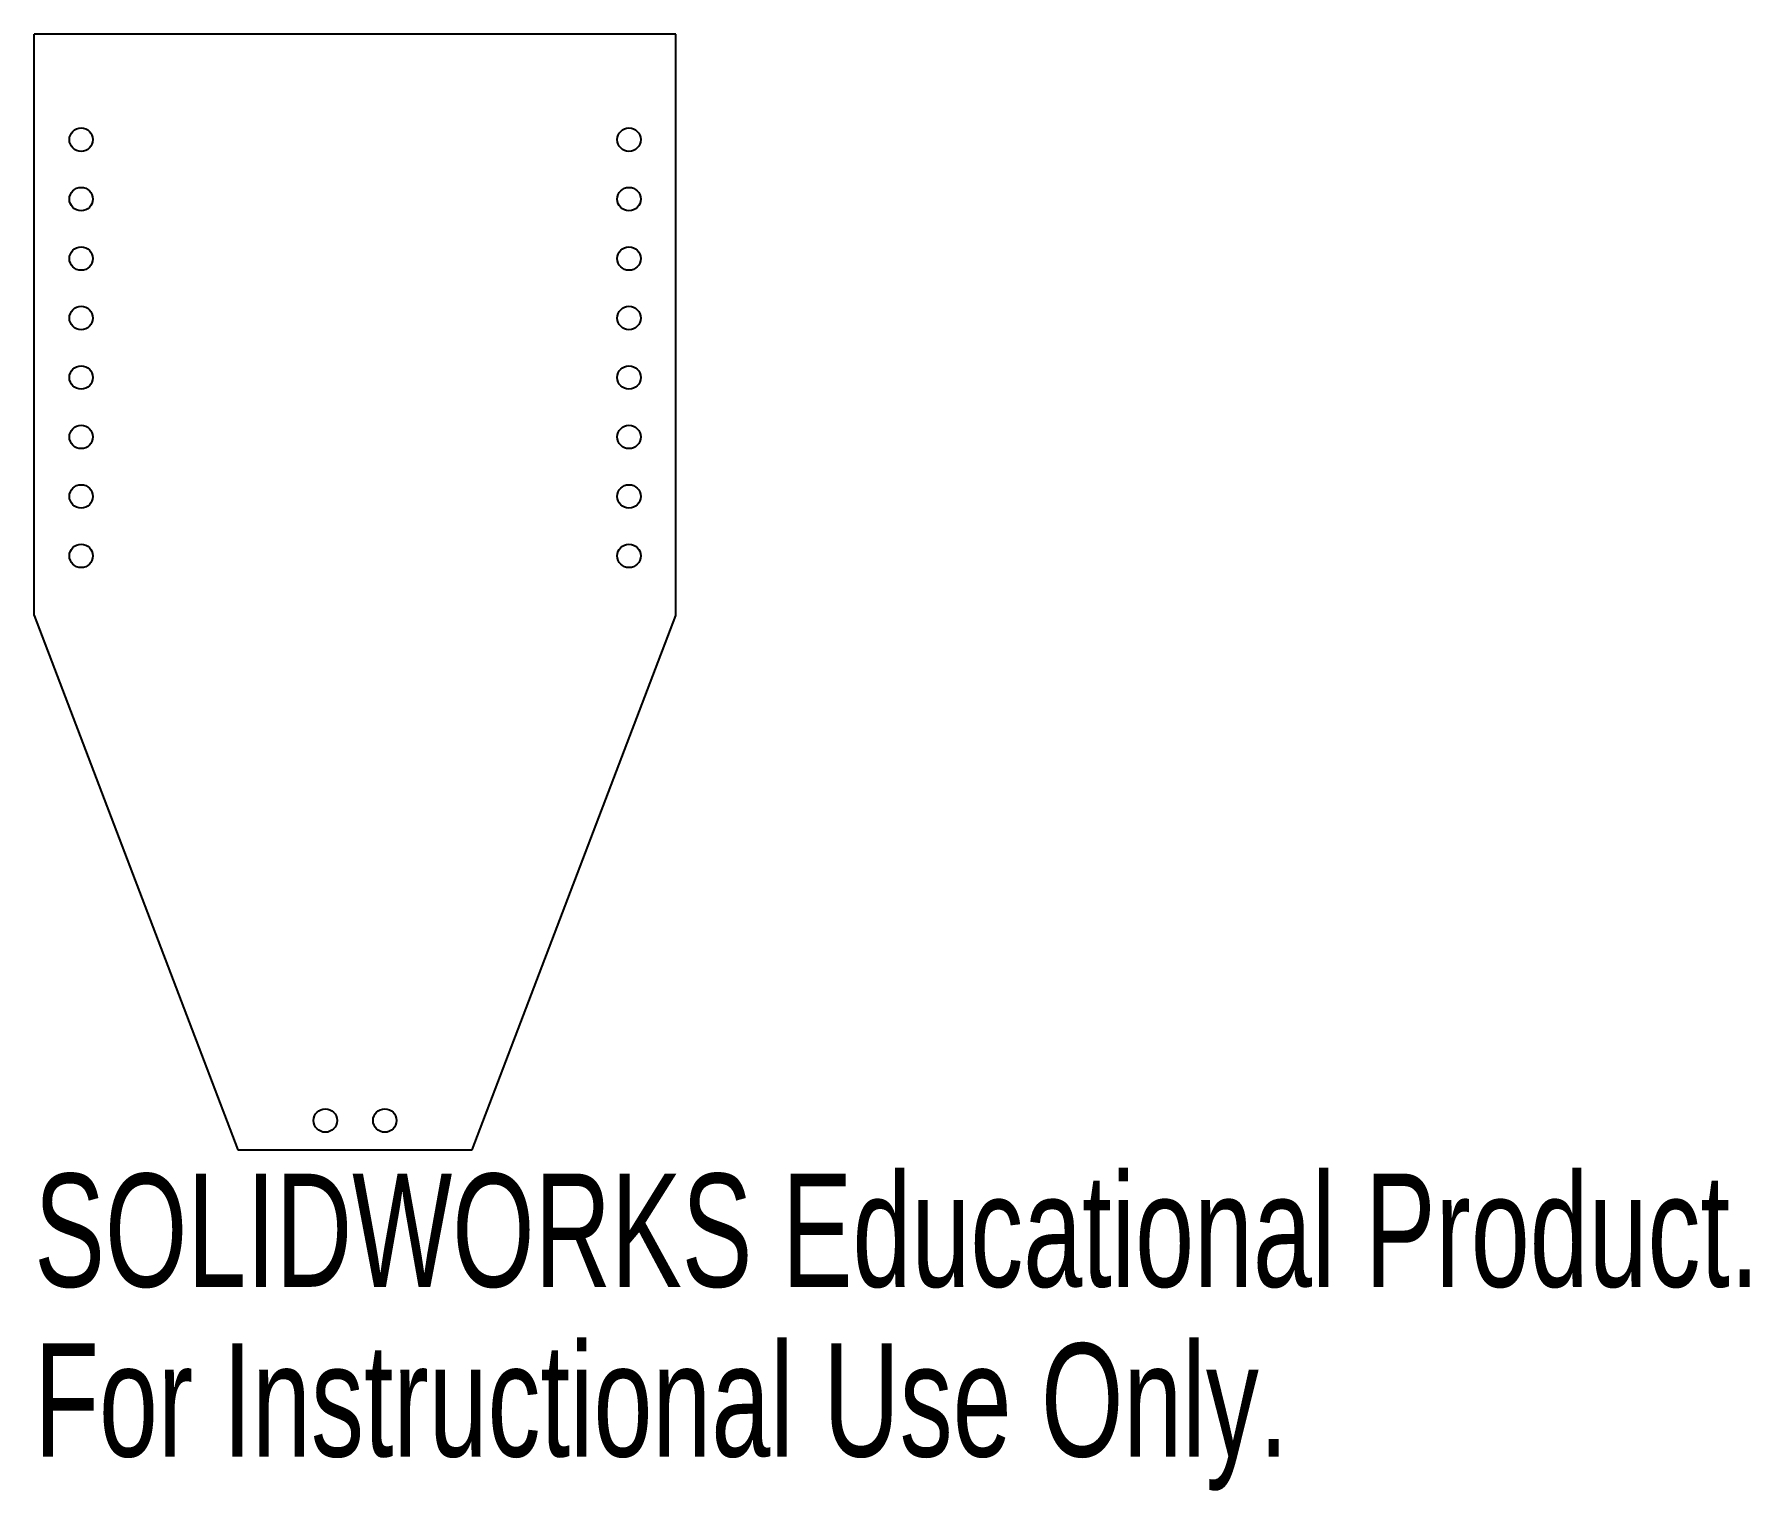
# Model space of a CAD drawing. Extents: x -13.7 to 59.6, y -42.4 to 19.9.
import ezdxf

# ---------------------------------------------------------------- set-up
doc = ezdxf.new("R2010")
doc.units = 0
doc.layers.get('0').update_dxf_attribs({"linetype": 'CONTINUOUS'})
doc.styles.add('SLDTEXTSTYLE0', font='TXT', dxfattribs={"width": 0.7})

msp = doc.modelspace()

# ---------------------------------------------------------------- linework, layer by layer
at = {"color": 7, "linetype": 'CONTINUOUS'}
for p, q in [((-13.7, -4.97), (-13.7, 19.85)), ((13.7, 19.85), (-13.7, 19.85)), ((13.7, -4.97), (13.7, 19.85)), ((-13.7, -4.97), (-5, -27.8)), ((5, -27.8), (13.7, -4.97)), ((-5, -27.8), (5, -27.8))]:
    msp.add_line(p, q, dxfattribs=at)
for centre in [(-11.7, 15.35), (11.7, 15.35), (-11.7, 12.81), (11.7, 12.81), (-11.7, 10.27), (11.7, 10.27), (-11.7, 7.73), (11.7, 7.73), (-11.7, 5.19), (11.7, 5.19), (-11.7, 2.65), (11.7, 2.65), (-11.7, 0.11), (11.7, 0.11), (-11.7, -2.43), (11.7, -2.43), (-1.27, -26.55), (1.27, -26.55)]:
    msp.add_circle(centre, 0.5, dxfattribs=at)

# ---------------------------------------------------------------- texts
at = {"color": 7, "linetype": 'CONTINUOUS', "char_height": 4.83362, "attachment_point": 1, "style": 'SLDTEXTSTYLE0'}
for s, insert in [('SOLIDWORKS Educational Product.', (-13.7, -28.82)), ('For Instructional Use Only.', (-13.7, -36.07))]:
    msp.add_mtext(s, dxfattribs=dict(at, insert=insert))

doc.saveas('drawing.dxf')
